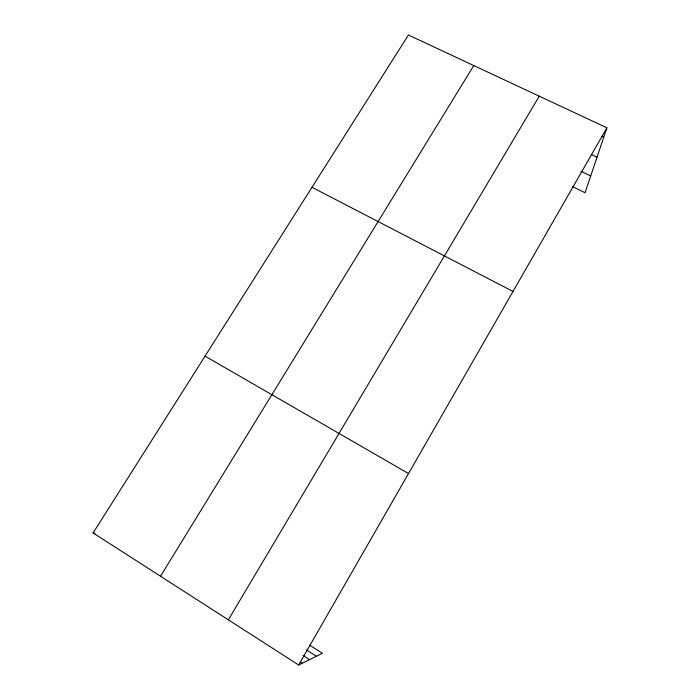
<?xml version="1.0" encoding="UTF-8"?>
<svg xmlns="http://www.w3.org/2000/svg" width="700" height="700" viewBox="0 0 700 700"><rect width="100%" height="100%" fill="white"/><g stroke="black" fill="none" stroke-linecap="round" stroke-linejoin="round"><path stroke-width="1.05" d="M309.619 645.146L322.429 653.284L298.672 665L93.1 532.928L408.441 35L606.9 127.811L585.069 192.727L572.425 186.585M298.672 665L606.9 127.811M228.349 619.824L539.271 96.18M160.519 576.24L473.786 65.555M93.1 532.928L95.043 533.234M601.764 136.308L603.733 137.235M591.229 154.429L597.021 157.185M580.878 171.255L590.704 175.98M311.99 187.303L513.004 291.454M205.065 356.134L408.529 473.541M306.469 649.95L316.382 656.267M303.091 655.532L309.523 659.645M300.344 662.104L302.172 663.276"/></g></svg>
